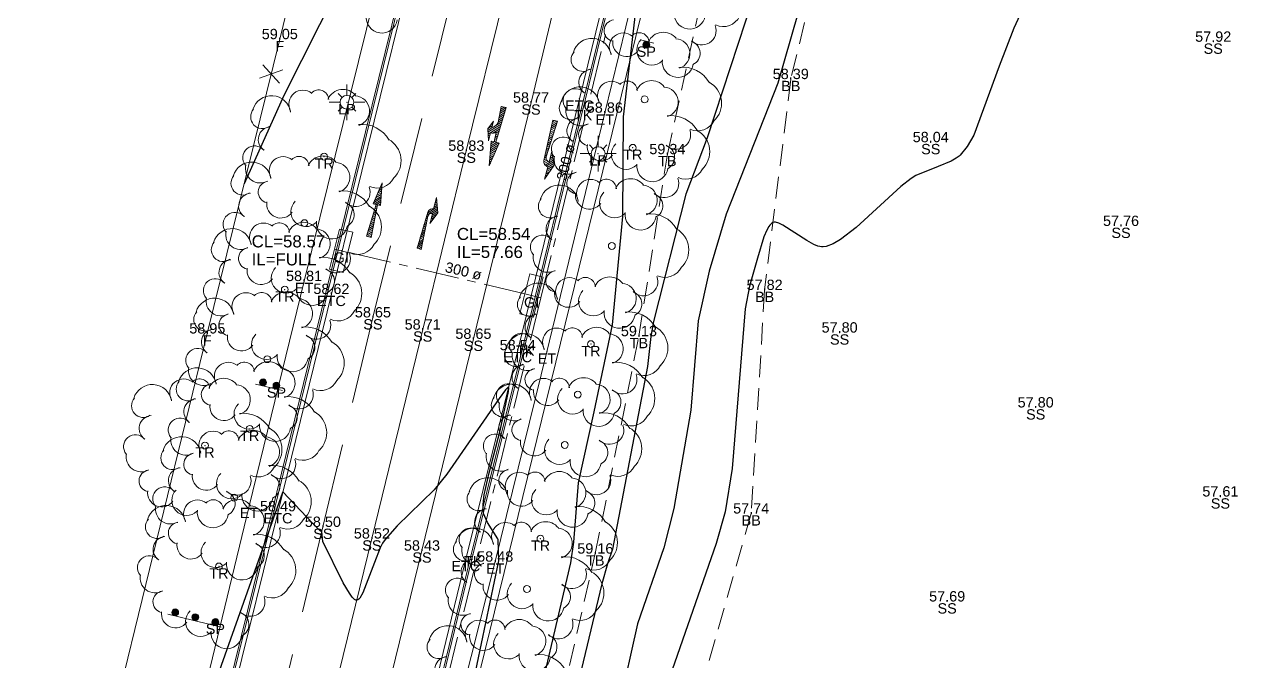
# Model space of a CAD drawing. Header units: metres. Extents: x -244 to 200, y -283 to 282.
# Drawn here: x -119 to -30.9, y 118.2 to 164.5 of the extents above; entities that cross this region are included whole.
import ezdxf
from ezdxf.enums import TextEntityAlignment as Align

# ---------------------------------------------------------------- set-up
doc = ezdxf.new("R2010")
doc.units = ezdxf.units.M
for name, pattern in [('CENTER', [50.8, 31.75, -6.35, 6.35, -6.35]), ('DASHED2', [9.525, 6.35, -3.175]), ('HIDDEN2', [4.7625, 3.175, -1.5875])]:
    doc.linetypes.add(name, pattern=pattern)
for name, color, linetype, lineweight in [('BANKS', 12, 'Continuous', 0), ('CONTOURS', 1, 'Continuous', 0), ('DESCRIPTIONS', 1, 'Continuous', 0), ('ELECTRICAL', 3, 'Continuous', 0), ('FENCES', 6, 'Continuous', 0), ('LEVELS', 1, 'Continuous', 0), ('POINTS', 1, 'Continuous', 0), ('ROAD_PAINT', 12, 'Continuous', 0), ('ROAD_SIGNAGE', 6, 'Continuous', 0), ('ROADS', 5, 'Continuous', 0), ('STORM_WATER', 1, 'Continuous', 0), ('SW_TEXT', 10, 'Continuous', 0), ('TREES', 14, 'Continuous', 0)]:
    doc.layers.add(name, color=color, linetype=linetype, lineweight=lineweight)
doc.layers.add('CADASTRAL', color=7, linetype='Continuous')
doc.styles.add('Arial', font='arial.ttf', dxfattribs={"height": 1.68})

msp = doc.modelspace()

# ---------------------------------------------------------------- hatches: boundary and pattern name
at = {"layer": 'ROAD_SIGNAGE', "linetype": 'Continuous', "lineweight": 0}
h = msp.add_hatch(color=1, dxfattribs=at)
edge = h.paths.add_edge_path(flags=0)
edge.add_arc((-73.841, 162.979), 0.25, 0, 360)
h = msp.add_hatch(color=1, dxfattribs=at)
edge = h.paths.add_edge_path(flags=0)
edge.add_arc((-101.677, 138.451), 0.25, 0, 360)
h = msp.add_hatch(color=1, dxfattribs=at)
edge = h.paths.add_edge_path(flags=0)
edge.add_arc((-100.706, 138.214), 0.25, 0, 360)
h = msp.add_hatch(color=1, dxfattribs=at)
edge = h.paths.add_edge_path(flags=0)
edge.add_arc((-108.061, 121.739), 0.25, 0, 360)
h = msp.add_hatch(color=1, dxfattribs=at)
edge = h.paths.add_edge_path(flags=0)
edge.add_arc((-106.603, 121.388), 0.25, 0, 360)
h = msp.add_hatch(color=1, dxfattribs=at)
edge = h.paths.add_edge_path(flags=0)
edge.add_arc((-105.144, 121.038), 0.25, 0, 360)

# ---------------------------------------------------------------- linework, layer by layer
at = {"layer": 'BANKS', "color": 9, "linetype": 'HIDDEN2', "lineweight": 0, "ltscale": 0.5}
for p, q in [((-60.08, 173.845), (-63.346, 160.483)), ((-63.346, 160.483), (-65.247, 145.164)), ((-65.247, 145.164), (-66.221, 128.924)), ((-66.221, 128.924), (-70.441, 114.143))]:
    msp.add_line(p, q, dxfattribs=at)
at = {"layer": 'BANKS', "color": 1, "linetype": 'HIDDEN2', "lineweight": 0, "ltscale": 0.5}
for p, q in [((-72.311, 155.027), (-69.146, 169.443)), ((-74.378, 141.805), (-72.311, 155.027)), ((-77.544, 126.011), (-74.378, 141.805)), ((-79.946, 115.573), (-77.544, 126.011))]:
    msp.add_line(p, q, dxfattribs=at)
at = {"layer": 'CADASTRAL', "color": 1, "linetype": 'Continuous', "lineweight": 0}
msp.add_line((-119.026, -17.442), (-64.104, 206.418), dxfattribs=at)
at = {"layer": 'CONTOURS', "color": 6, "linetype": 'Continuous', "lineweight": -3, "flags": 128}
for points in [[(-60.423, 173.678), (-64.285, 160.181), (-68.042, 150.677), (-69.286, 146.525), (-70.064, 142.92), (-70.601, 136.44), (-71.835, 129.289), (-72.561, 126.428), (-74.484, 120.899), (-75.822, 114.953), (-78.39, 105.999), (-81.143, 94.456), (-82.756, 88.716), (-88.975, 65.997), (-93.424, 48.645), (-94.712, 43.436), (-99.577, 27.142)], [(-93.718, 172.115), (-100.175, 159.285), (-103.051, 152.88)], [(-81.692, 115.19), (-79.311, 125.336), (-79.104, 126.842), (-78.775, 131.143), (-77.63, 136.299), (-76.289, 142.632), (-75.555, 150.495), (-75.501, 157.753), (-74.546, 165.858)], [(-66.077, 166.412), (-69.417, 156.204), (-70.964, 152.127), (-73.329, 142.871), (-73.506, 141.79), (-73.744, 139.616), (-76.291, 126.334), (-76.654, 125.28), (-77.07, 123.824), (-80.444, 109.756)], [(-87.393, 111.963), (-84.557, 125.496), (-84.596, 127.016), (-84.632, 127.08), (-85.367, 128.268), (-85.582, 128.7), (-85.657, 128.926), (-85.689, 129.174), (-85.69, 129.58), (-85.613, 130.28), (-85.265, 131.874), (-84.438, 135.046), (-83.84, 137.777), (-83.826, 138.024), (-83.835, 138.068), (-83.852, 138.089), (-83.876, 138.087), (-83.909, 138.068), (-83.952, 138.031), (-84.061, 137.912), (-84.527, 137.29), (-88.334, 131.79), (-89.244, 130.648), (-91.929, 128.035), (-92.811, 127.045), (-92.999, 126.768), (-93.166, 126.442), (-93.594, 125.371), (-94.431, 123.167), (-94.66, 122.774), (-94.732, 122.693), (-94.803, 122.642), (-94.871, 122.622), (-94.946, 122.635), (-95.027, 122.68), (-95.115, 122.754), (-95.208, 122.854), (-95.41, 123.127), (-95.854, 123.891), (-97.345, 126.889), (-97.417, 127.606), (-97.496, 127.631), (-98.061, 128.202), (-100.243, 130.503), (-100.26, 130.458), (-105.67, 115.215)]]:
    msp.add_lwpolyline(points, dxfattribs=at)
at = {"layer": 'CONTOURS', "color": 1, "linetype": 'Continuous', "lineweight": -3, "flags": 128}
msp.add_lwpolyline([(-46.698, 165.121), (-47.154, 164.194), (-48.197, 161.416), (-50.06, 156.412), (-50.529, 155.589), (-51.035, 154.956), (-51.118, 154.88), (-51.321, 154.735), (-51.703, 154.526), (-52.637, 154.138), (-54.262, 153.481), (-54.594, 153.273), (-55.351, 152.68), (-58.589, 149.709), (-59.742, 148.825), (-60.276, 148.518), (-60.768, 148.331), (-60.996, 148.289), (-61.11, 148.289), (-61.236, 148.31), (-61.372, 148.35), (-61.674, 148.479), (-62.179, 148.765), (-63.92, 149.878), (-64.206, 150.011), (-64.449, 150.078), (-64.551, 150.081), (-64.639, 150.062), (-64.717, 150.019), (-64.794, 149.955), (-64.87, 149.87), (-64.944, 149.767), (-65.089, 149.511), (-65.296, 149.028), (-65.775, 147.483), (-66.346, 145.45), (-66.648, 143.803), (-67.611, 132.193), (-68.117, 129.047), (-68.764, 126.746), (-72.153, 117.004)], dxfattribs=at)
at = {"layer": 'ELECTRICAL', "color": 2, "linetype": 'Continuous', "lineweight": 0}
for p, q in [((-95.584, 160.098), (-95.584, 159.298)), ((-96.084, 158.798), (-96.884, 158.798)), ((-96.221, 159.434), (-95.938, 159.152)), ((-95.231, 159.152), (-94.948, 159.434)), ((-95.084, 158.798), (-94.284, 158.798)), ((-95.938, 158.445), (-96.221, 158.162)), ((-95.584, 157.498), (-95.584, 158.298)), ((-94.948, 158.162), (-95.231, 158.445)), ((-77.34, 156.373), (-77.34, 155.573)), ((-77.976, 155.71), (-77.693, 155.427)), ((-76.986, 155.427), (-76.703, 155.71)), ((-77.84, 155.073), (-78.64, 155.073)), ((-77.693, 154.72), (-77.976, 154.437)), ((-77.34, 153.773), (-77.34, 154.573)), ((-76.703, 154.437), (-76.986, 154.72)), ((-76.84, 155.073), (-76.04, 155.073))]:
    msp.add_line(p, q, dxfattribs=at)
for centre in [(-95.584, 158.798), (-77.34, 155.073)]:
    msp.add_circle(centre, 0.5, dxfattribs=at)
at = {"layer": 'FENCES', "color": 4, "linetype": 'Continuous', "lineweight": 0}
for p, q in [((-95.007, 185.667), (-100.464, 163.384)), ((-100.464, 163.384), (-105.731, 142)), ((-101.698, 161.513), (-100.48, 160.183)), ((-100.241, 161.154), (-101.937, 160.542)), ((-105.731, 142), (-113.159, 111.654))]:
    msp.add_line(p, q, dxfattribs=at)
at = {"layer": 'POINTS', "color": 1, "linetype": 'Continuous', "lineweight": 0}
for p in [(-100.464, 163.384), (-32.66, 163.194), (-73.841, 162.979), (-63.346, 160.483), (-95.584, 158.798), (-82.216, 158.773), (-78.694, 159.056), (-78.429, 158.352), (-76.853, 158.04), (-86.915, 155.273), (-74.824, 155.493), (-53.179, 155.9), (-97.243, 154.848), (-77.34, 155.073), (-72.311, 155.027), (-39.356, 149.813), (-95.999, 148.016), (-98.701, 145.81), (-100.101, 145.195), (-96.716, 144.869), (-82.172, 144.761), (-65.247, 145.164), (-93.7, 143.169), (-105.731, 142), (-90.084, 142.286), (-59.798, 142.068), (-86.4, 141.611), (-82.629, 141.258), (-77.867, 141.228), (-74.378, 141.805), (-83.182, 140.79), (-81.061, 140.678), (-100.706, 138.214), (-45.557, 136.626), (-102.651, 135.075), (-105.898, 133.863), (-32.138, 130.157), (-102.697, 129.468), (-100.592, 129.081), (-66.221, 128.924), (-97.335, 127.95), (-93.775, 127.105), (-81.529, 127.091), (-90.136, 126.229), (-86.949, 125.601), (-86.422, 125.96), (-84.816, 125.426), (-77.544, 126.011), (-104.89, 125.077), (-51.986, 122.532), (-105.144, 121.038)]:
    msp.add_point(p, dxfattribs=at)
at = {"layer": 'ROAD_PAINT', "color": 7, "linetype": 'Continuous', "lineweight": 0}
for p, q in [((-82.944, 171.422), (-86.915, 155.273)), ((-82.216, 158.773), (-79.473, 170.159)), ((-86.4, 141.611), (-82.216, 158.773)), ((-84.032, 158.411), (-84.769, 155.893)), ((-84.38, 158.495), (-84.609, 157.325)), ((-84.187, 157.882), (-84.542, 157.666)), ((-84.137, 158.052), (-84.511, 157.825)), ((-84.088, 158.222), (-84.48, 157.983)), ((-84.038, 158.391), (-84.449, 158.141)), ((-84.177, 158.446), (-84.418, 158.3)), ((-84.341, 158.486), (-84.387, 158.458)), ((-84.032, 158.411), (-84.38, 158.495)), ((-85.364, 156.872), (-84.948, 157.42)), ((-84.978, 156.983), (-85.355, 156.754)), ((-84.385, 157.204), (-85.344, 156.621)), ((-85.028, 157.092), (-85.341, 156.902)), ((-84.435, 157.035), (-85.334, 156.488)), ((-84.988, 157.256), (-85.145, 157.161)), ((-84.948, 157.42), (-85.061, 156.957)), ((-85.061, 156.957), (-84.947, 156.995)), ((-84.948, 157.42), (-84.949, 157.419)), ((-84.947, 156.995), (-84.841, 157.053)), ((-84.841, 157.053), (-84.747, 157.129)), ((-84.336, 157.374), (-84.769, 157.11)), ((-84.747, 157.129), (-84.669, 157.221)), ((-84.669, 157.221), (-84.609, 157.325)), ((-84.286, 157.543), (-84.604, 157.35)), ((-84.237, 157.713), (-84.573, 157.508)), ((-80.635, 157.506), (-81.274, 154.563)), ((-80.297, 157.417), (-81.106, 154.843)), ((-80.437, 156.973), (-80.796, 156.764)), ((-80.385, 157.138), (-80.763, 156.918)), ((-80.333, 157.303), (-80.729, 157.072)), ((-80.346, 157.43), (-80.696, 157.227)), ((-80.505, 157.472), (-80.662, 157.381)), ((-80.297, 157.417), (-80.635, 157.506)), ((-85.295, 155.997), (-85.364, 156.872)), ((-85.188, 156.438), (-85.323, 156.355)), ((-85.228, 156.274), (-85.313, 156.222)), ((-85.267, 156.11), (-85.302, 156.089)), ((-85.154, 156.575), (-85.295, 155.997)), ((-85.154, 156.575), (-85.051, 156.562)), ((-85.051, 156.562), (-84.946, 156.565)), ((-84.484, 156.865), (-84.983, 156.562)), ((-84.946, 156.565), (-84.844, 156.586)), ((-84.747, 156.623), (-84.885, 155.921)), ((-84.683, 156.187), (-84.853, 156.084)), ((-84.844, 156.586), (-84.747, 156.623)), ((-84.633, 156.357), (-84.822, 156.242)), ((-84.584, 156.526), (-84.791, 156.4)), ((-84.534, 156.696), (-84.759, 156.559)), ((-80.696, 156.149), (-80.963, 155.993)), ((-80.644, 156.314), (-80.93, 156.148)), ((-80.592, 156.478), (-80.897, 156.302)), ((-80.541, 156.643), (-80.863, 156.456)), ((-80.489, 156.808), (-80.83, 156.61)), ((-86.915, 155.273), (-90.084, 142.286)), ((-85.25, 154.171), (-85.116, 155.978)), ((-85.25, 154.171), (-84.537, 155.837)), ((-84.767, 155.299), (-85.185, 155.045)), ((-84.687, 155.488), (-85.174, 155.191)), ((-84.606, 155.676), (-85.163, 155.337)), ((-84.562, 155.843), (-85.153, 155.483)), ((-84.725, 155.882), (-85.142, 155.629)), ((-84.889, 155.922), (-85.131, 155.775)), ((-85.053, 155.962), (-85.12, 155.921)), ((-84.885, 155.921), (-85.116, 155.978)), ((-84.732, 156.018), (-84.884, 155.926)), ((-84.537, 155.837), (-84.769, 155.893)), ((-81.007, 155.16), (-81.164, 155.068)), ((-80.955, 155.324), (-81.131, 155.223)), ((-80.903, 155.489), (-81.097, 155.377)), ((-80.852, 155.654), (-81.064, 155.531)), ((-80.8, 155.819), (-81.03, 155.685)), ((-80.748, 155.984), (-80.997, 155.839)), ((-80.696, 155.232), (-80.896, 154.478)), ((-80.692, 155.208), (-80.704, 155.201)), ((-80.54, 154.227), (-80.696, 155.232)), ((-85.17, 154.357), (-85.239, 154.315)), ((-85.09, 154.546), (-85.228, 154.461)), ((-85.009, 154.734), (-85.217, 154.607)), ((-84.928, 154.923), (-85.207, 154.753)), ((-84.848, 155.111), (-85.196, 154.899)), ((-81.059, 154.59), (-81.282, 154.461)), ((-81.274, 154.563), (-81.282, 154.49)), ((-81.282, 154.49), (-81.277, 154.416)), ((-81.277, 154.416), (-81.258, 154.345)), ((-81.109, 154.696), (-81.264, 154.606)), ((-81.258, 154.345), (-81.225, 154.279)), ((-80.968, 154.508), (-81.256, 154.341)), ((-81.11, 154.831), (-81.231, 154.76)), ((-81.225, 154.279), (-81.181, 154.22)), ((-80.596, 154.59), (-81.198, 154.24)), ((-81.059, 154.995), (-81.197, 154.914)), ((-81.114, 154.802), (-81.116, 154.749)), ((-81.116, 154.749), (-81.109, 154.696)), ((-81.103, 154.854), (-81.114, 154.802)), ((-81.109, 154.696), (-81.092, 154.646)), ((-80.577, 154.466), (-81.108, 154.158)), ((-81.092, 154.646), (-81.066, 154.599)), ((-81.066, 154.599), (-81.032, 154.558)), ((-81.032, 154.558), (-80.992, 154.523)), ((-80.558, 154.343), (-80.999, 154.086)), ((-80.992, 154.523), (-80.946, 154.496)), ((-80.946, 154.496), (-80.896, 154.478)), ((-80.615, 154.714), (-80.873, 154.564)), ((-80.634, 154.837), (-80.831, 154.723)), ((-80.654, 154.961), (-80.788, 154.883)), ((-80.673, 155.084), (-80.746, 155.042)), ((-80.54, 154.227), (-81.233, 153.206)), ((-80.994, 154.106), (-81.233, 153.206)), ((-81.181, 154.22), (-81.126, 154.17)), ((-81.002, 153.546), (-81.168, 153.449)), ((-81.126, 154.17), (-81.063, 154.132)), ((-80.852, 153.768), (-81.126, 153.608)), ((-80.701, 153.99), (-81.084, 153.768)), ((-81.063, 154.132), (-80.994, 154.106)), ((-80.55, 154.212), (-81.042, 153.927)), ((-93.03, 152.958), (-93.687, 151.429)), ((-93.284, 152.367), (-93.064, 152.5)), ((-93.209, 152.54), (-93.054, 152.634)), ((-93.03, 152.958), (-93.156, 151.298)), ((-93.135, 152.713), (-93.044, 152.768)), ((-93.061, 152.886), (-93.034, 152.902)), ((-81.153, 153.323), (-81.21, 153.29)), ((-93.656, 151.502), (-93.115, 151.829)), ((-93.6, 151.408), (-93.126, 151.695)), ((-93.581, 151.675), (-93.105, 151.963)), ((-93.507, 151.848), (-93.095, 152.097)), ((-93.433, 152.021), (-93.085, 152.232)), ((-93.358, 152.194), (-93.075, 152.366)), ((-89.288, 151.051), (-89.084, 151.872)), ((-89.148, 151.613), (-89.064, 151.663)), ((-89.112, 151.758), (-89.075, 151.78)), ((-88.98, 150.757), (-89.084, 151.872)), ((-94.156, 149.065), (-93.475, 151.377)), ((-93.837, 148.986), (-93.368, 151.351)), ((-93.687, 151.429), (-93.475, 151.377)), ((-93.666, 150.728), (-93.468, 150.848)), ((-93.62, 150.884), (-93.439, 150.994)), ((-93.574, 151.04), (-93.41, 151.139)), ((-93.528, 151.196), (-93.381, 151.284)), ((-93.482, 151.351), (-93.136, 151.561)), ((-93.368, 151.351), (-93.156, 151.298)), ((-93.3, 151.334), (-93.146, 151.427)), ((-90.492, 148.19), (-89.711, 150.81)), ((-89.766, 150.625), (-89.01, 151.079)), ((-89.721, 150.775), (-89.021, 151.196)), ((-89.686, 150.872), (-89.711, 150.81)), ((-89.649, 150.929), (-89.686, 150.872)), ((-89.603, 150.977), (-89.649, 150.929)), ((-89.622, 150.958), (-89.475, 151.046)), ((-89.548, 151.016), (-89.603, 150.977)), ((-89.487, 151.043), (-89.548, 151.016)), ((-88.98, 150.757), (-89.544, 150.025)), ((-89.422, 151.059), (-89.487, 151.043)), ((-89.355, 151.061), (-89.422, 151.059)), ((-89.405, 150.719), (-88.999, 150.962)), ((-89.402, 150.597), (-88.989, 150.845)), ((-89.288, 151.051), (-89.355, 151.061)), ((-89.257, 151.178), (-89.032, 151.313)), ((-89.221, 151.323), (-89.043, 151.43)), ((-89.185, 151.468), (-89.054, 151.547)), ((-93.941, 149.794), (-93.641, 149.976)), ((-93.895, 149.95), (-93.612, 150.121)), ((-93.849, 150.106), (-93.583, 150.267)), ((-93.803, 150.261), (-93.554, 150.412)), ((-93.757, 150.417), (-93.525, 150.557)), ((-93.711, 150.573), (-93.497, 150.703)), ((-90.184, 148.113), (-89.7, 150.514)), ((-89.99, 149.873), (-89.807, 149.983)), ((-89.945, 150.023), (-89.779, 150.123)), ((-89.901, 150.174), (-89.751, 150.264)), ((-89.856, 150.324), (-89.723, 150.404)), ((-89.811, 150.474), (-89.69, 150.547)), ((-89.689, 150.551), (-89.703, 150.504)), ((-89.667, 150.594), (-89.689, 150.551)), ((-89.638, 150.632), (-89.667, 150.594)), ((-89.602, 150.665), (-89.638, 150.632)), ((-89.561, 150.691), (-89.602, 150.665)), ((-89.516, 150.709), (-89.561, 150.691)), ((-89.544, 150.025), (-89.373, 150.713)), ((-89.469, 150.719), (-89.516, 150.709)), ((-89.51, 150.162), (-89.377, 150.241)), ((-89.474, 150.307), (-89.2, 150.471)), ((-89.421, 150.72), (-89.469, 150.719)), ((-89.438, 150.452), (-89.023, 150.701)), ((-89.373, 150.713), (-89.421, 150.72)), ((-94.156, 149.065), (-93.837, 148.986)), ((-94.124, 149.171), (-93.756, 149.394)), ((-94.108, 149.053), (-93.785, 149.249)), ((-94.078, 149.327), (-93.727, 149.54)), ((-94.032, 149.483), (-93.698, 149.685)), ((-93.987, 149.639), (-93.67, 149.83)), ((-93.958, 149.016), (-93.814, 149.104)), ((-90.304, 148.821), (-90.005, 149)), ((-90.259, 148.971), (-89.977, 149.14)), ((-90.214, 149.121), (-89.949, 149.281)), ((-90.169, 149.272), (-89.921, 149.421)), ((-90.125, 149.422), (-89.892, 149.562)), ((-90.08, 149.572), (-89.864, 149.702)), ((-90.035, 149.723), (-89.836, 149.842)), ((-90.492, 148.19), (-90.184, 148.113)), ((-90.483, 148.219), (-90.118, 148.438)), ((-90.438, 148.37), (-90.09, 148.579)), ((-90.393, 148.52), (-90.062, 148.719)), ((-90.375, 148.161), (-90.147, 148.298)), ((-90.349, 148.67), (-90.034, 148.86)), ((-90.229, 148.125), (-90.175, 148.158)), ((-90.084, 142.286), (-93.775, 127.105)), ((-90.136, 126.229), (-86.4, 141.611)), ((-93.775, 127.105), (-97.484, 111.944)), ((-94.183, 109.791), (-90.136, 126.229))]:
    msp.add_line(p, q, dxfattribs=at)
at = {"layer": 'ROAD_PAINT', "color": 7, "linetype": 'DASHED2', "lineweight": 0}
for p, q in [((-87.874, 166.869), (-93.7, 143.169)), ((-93.7, 143.169), (-97.335, 127.95)), ((-97.335, 127.95), (-101.016, 112.532))]:
    msp.add_line(p, q, dxfattribs=at)
at = {"layer": 'ROAD_PAINT', "color": 7, "linetype": 'Continuous', "lineweight": 0}
for p in [(-80.696, 155.232), (-89.544, 150.025)]:
    msp.add_point(p, dxfattribs=at)
at = {"layer": 'ROAD_SIGNAGE', "color": 1, "linetype": 'Continuous', "lineweight": 0}
for p, q in [((-74.267, 163.341), (-73.296, 163.103)), ((-102.222, 138.327), (-100.279, 137.852)), ((-108.606, 121.613), (-104.717, 120.678))]:
    msp.add_line(p, q, dxfattribs=at)
for centre in [(-73.841, 162.979), (-101.677, 138.451), (-100.706, 138.214), (-108.061, 121.739), (-106.603, 121.388), (-105.144, 121.038)]:
    msp.add_circle(centre, 0.25, dxfattribs=at)
at = {"layer": 'ROADS', "color": 9, "linetype": 'Continuous', "lineweight": 0}
for p, q in [((-76.167, 169.378), (-78.694, 159.056)), ((-98.701, 145.81), (-93.163, 168.174)), ((-91.024, 167.896), (-96.716, 144.869)), ((-74.36, 168.276), (-76.853, 158.04)), ((-78.694, 159.056), (-83.182, 140.79)), ((-76.853, 158.04), (-81.061, 140.678)), ((-102.697, 129.468), (-98.701, 145.81)), ((-96.716, 144.869), (-100.592, 129.081)), ((-83.182, 140.79), (-86.949, 125.601)), ((-81.061, 140.678), (-84.816, 125.426)), ((-106.229, 114.781), (-102.697, 129.468)), ((-100.592, 129.081), (-104.215, 114.371)), ((-86.949, 125.601), (-90.171, 112.382)), ((-84.816, 125.426), (-88.475, 110.982))]:
    msp.add_line(p, q, dxfattribs=at)
at = {"layer": 'ROADS', "color": 1, "linetype": 'Continuous', "lineweight": 0}
for p, q in [((-75.875, 169.307), (-78.402, 158.985)), ((-75.754, 169.278), (-78.281, 158.955)), ((-91.437, 167.997), (-97.129, 144.97)), ((-91.316, 167.967), (-97.007, 144.94)), ((-78.402, 158.985), (-82.891, 140.718)), ((-78.281, 158.955), (-82.769, 140.688)), ((-97.129, 144.97), (-101.004, 129.183)), ((-97.007, 144.94), (-100.883, 129.153)), ((-82.891, 140.718), (-86.657, 125.53)), ((-82.769, 140.688), (-86.536, 125.5)), ((-101.004, 129.183), (-104.627, 114.473)), ((-100.883, 129.153), (-104.506, 114.443)), ((-86.657, 125.53), (-89.88, 112.31)), ((-86.536, 125.5), (-89.758, 112.28))]:
    msp.add_line(p, q, dxfattribs=at)
at = {"layer": 'STORM_WATER', "color": 2, "linetype": 'CENTER', "lineweight": 0, "ltscale": 0.1}
for p, q in [((-81.5, 144.596), (-76.731, 164.019)), ((-95.512, 147.901), (-82.659, 144.876)), ((-81.5, 144.596), (-97.854, 77.989))]:
    msp.add_line(p, q, dxfattribs=at)
at = {"layer": 'STORM_WATER', "color": 2, "linetype": 'Continuous', "lineweight": 0}
for p, q in [((-96.124, 149.592), (-96.484, 148.136)), ((-95.153, 149.352), (-96.124, 149.592)), ((-95.513, 147.896), (-95.153, 149.352)), ((-96.484, 148.136), (-96.844, 146.679)), ((-95.513, 147.896), (-96.484, 148.136)), ((-95.873, 146.44), (-95.513, 147.896)), ((-96.844, 146.679), (-95.873, 146.44)), ((-82.3, 146.337), (-82.658, 144.881)), ((-81.329, 146.099), (-82.3, 146.337)), ((-81.687, 144.642), (-81.329, 146.099)), ((-82.658, 144.881), (-83.016, 143.424)), ((-81.687, 144.642), (-82.658, 144.881)), ((-82.045, 143.185), (-81.687, 144.642)), ((-83.016, 143.424), (-82.045, 143.185))]:
    msp.add_line(p, q, dxfattribs=at)
at = {"layer": 'STORM_WATER', "color": 2, "linetype": 'Continuous', "lineweight": 0, "ltscale": 0.1}
msp.add_line((-81.687, 144.642), (-81.5, 144.596), dxfattribs=at)
at = {"layer": 'TREES', "color": 3, "linetype": 'Continuous', "lineweight": 0}
for centre in [(-73.965, 159.006), (-74.824, 155.493), (-97.243, 154.848), (-98.672, 150.021), (-76.345, 148.361), (-100.101, 145.195), (-77.867, 141.228), (-101.376, 140.135), (-78.815, 137.567), (-102.651, 135.075), (-105.898, 133.863), (-79.763, 133.906), (-103.77, 130.076), (-81.529, 127.091), (-104.89, 125.077), (-82.514, 123.44)]:
    msp.add_circle(centre, 0.25, dxfattribs=at)
for centre, radius, start, end in [((-93.051, 164.958), 1.133, 172.39825, 351.71481), ((-70.689, 165.251), 1.133, 172.39825, 351.71481), ((-68.255, 165.63), 1.331, 245.47848, 333.93748), ((-76.123, 164.007), 0.783, 97.06975, 257.10857), ((-69.815, 164.008), 1.045, 224.85314, 20.08924), ((-77.79, 162.03), 1.407, 8.80975, 163.5621), ((-75.513, 162.822), 1.017, 50.09878, 209.32106), ((-75.266, 163.14), 1.017, 171.11128, 323.88166), ((-74.36, 163.127), 0.727, 2.51437, 136.37354), ((-73.45, 162.582), 1.08, 134.73205, 314.28856), ((-72.602, 162.704), 1.186, 38.70338, 156.09581), ((-71.767, 162.326), 1.096, 287.29982, 86.6061), ((-70.827, 162.363), 0.897, 294.70105, 72.45162), ((-78.456, 161.891), 0.846, 138.25628, 305.4538), ((-71.547, 161.738), 1.133, 172.39825, 351.71481), ((-71.192, 159.124), 2.225, 29.20025, 97.13167), ((-77.823, 160.252), 0.925, 93.95545, 236.73105), ((-98.79, 158.663), 1.017, 50.09878, 209.32106), ((-97.637, 158.968), 0.727, 2.51437, 136.37354), ((-95.879, 158.546), 1.186, 38.70338, 156.09581), ((-78.649, 158.516), 1.407, 8.80975, 163.5621), ((-79.02, 158.928), 0.862, 39.7102, 219.23472), ((-76.371, 159.308), 1.017, 50.09878, 209.32106), ((-75.218, 159.613), 0.727, 2.51437, 136.37354), ((-73.46, 159.191), 1.186, 38.70338, 156.09581), ((-72.626, 158.812), 1.096, 287.29982, 86.6061), ((-70.135, 158.721), 1.762, 313.36969, 60.91119), ((-101.068, 157.871), 1.407, 8.80975, 163.5621), ((-95.045, 158.167), 1.096, 287.29982, 86.6061), ((-79.315, 158.377), 0.846, 138.25628, 305.4538), ((-101.734, 157.732), 0.846, 138.25628, 305.4538), ((-78.606, 158.174), 1.081, 167.43917, 299.72808), ((-72.05, 155.611), 2.225, 29.20025, 97.13167), ((-101.101, 156.094), 0.925, 93.95545, 236.73105), ((-94.469, 154.966), 2.225, 29.20025, 97.13167), ((-78.682, 156.739), 0.925, 93.95545, 236.73105), ((-77.974, 156.432), 0.783, 97.06975, 257.10857), ((-70.106, 158.055), 1.331, 245.47848, 333.93748), ((-93.412, 154.562), 1.762, 313.36969, 60.91119), ((-79.879, 155.415), 0.862, 39.7102, 219.23472), ((-71.666, 156.432), 1.045, 224.85314, 20.08924), ((-70.994, 155.207), 1.762, 313.36969, 60.91119), ((-102.297, 154.77), 0.862, 39.7102, 219.23472), ((-77.117, 155.564), 1.017, 171.11128, 323.88166), ((-75.301, 155.007), 1.08, 134.73205, 314.28856), ((-72.678, 154.788), 0.897, 294.70105, 72.45162), ((-102.497, 153.045), 1.407, 8.80975, 163.5621), ((-100.219, 153.837), 1.017, 50.09878, 209.32106), ((-99.066, 154.142), 0.727, 2.51437, 136.37354), ((-97.308, 153.719), 1.186, 38.70338, 156.09581), ((-96.474, 153.341), 1.096, 287.29982, 86.6061), ((-79.465, 154.66), 1.081, 167.43917, 299.72808), ((-73.398, 154.162), 1.133, 172.39825, 351.71481), ((-103.163, 152.906), 0.846, 138.25628, 305.4538), ((-101.883, 154.015), 1.081, 167.43917, 299.72808), ((-78.832, 152.918), 0.783, 97.06975, 257.10857), ((-70.965, 154.541), 1.331, 245.47848, 333.93748), ((-101.251, 152.274), 0.783, 97.06975, 257.10857), ((-94.944, 152.274), 1.045, 224.85314, 20.08924), ((-93.384, 153.896), 1.331, 245.47848, 333.93748), ((-80.17, 151.384), 1.407, 8.80975, 163.5621), ((-77.893, 152.176), 1.017, 50.09878, 209.32106), ((-76.74, 152.481), 0.727, 2.51437, 136.37354), ((-74.982, 152.058), 1.186, 38.70338, 156.09581), ((-74.148, 151.68), 1.096, 287.29982, 86.6061), ((-72.525, 152.919), 1.045, 224.85314, 20.08924), ((-102.53, 151.267), 0.925, 93.95545, 236.73105), ((-98.578, 150.848), 1.08, 134.73205, 314.28856), ((-95.898, 150.139), 2.225, 29.20025, 97.13167), ((-80.836, 151.245), 0.846, 138.25628, 305.4538), ((-77.976, 152.05), 1.017, 171.11128, 323.88166), ((-76.159, 151.493), 1.08, 134.73205, 314.28856), ((-73.536, 151.274), 0.897, 294.70105, 72.45162), ((-103.727, 149.943), 0.862, 39.7102, 219.23472), ((-100.394, 151.406), 1.017, 171.11128, 323.88166), ((-95.955, 150.629), 0.897, 294.70105, 72.45162), ((-94.842, 149.736), 1.762, 313.36969, 60.91119), ((-74.256, 150.649), 1.133, 172.39825, 351.71481), ((-101.649, 149.01), 1.017, 50.09878, 209.32106), ((-100.496, 149.315), 0.727, 2.51437, 136.37354), ((-98.738, 148.893), 1.186, 38.70338, 156.09581), ((-96.675, 150.004), 1.133, 172.39825, 351.71481), ((-80.203, 149.607), 0.925, 93.95545, 236.73105), ((-73.572, 148.479), 2.225, 29.20025, 97.13167), ((-103.926, 148.218), 1.407, 8.80975, 163.5621), ((-103.313, 149.189), 1.081, 167.43917, 299.72808), ((-97.903, 148.514), 1.096, 287.29982, 86.6061), ((-81.4, 148.282), 0.862, 39.7102, 219.23472), ((-72.515, 148.075), 1.762, 313.36969, 60.91119), ((-104.592, 148.079), 0.846, 138.25628, 305.4538), ((-102.68, 147.447), 0.783, 97.06975, 257.10857), ((-94.813, 149.07), 1.331, 245.47848, 333.93748), ((-103.959, 146.441), 0.925, 93.95545, 236.73105), ((-97.327, 145.313), 2.225, 29.20025, 97.13167), ((-96.373, 147.447), 1.045, 224.85314, 20.08924), ((-80.986, 147.528), 1.081, 167.43917, 299.72808), ((-101.824, 146.579), 1.017, 171.11128, 323.88166), ((-100.007, 146.022), 1.08, 134.73205, 314.28856), ((-97.384, 145.803), 0.897, 294.70105, 72.45162), ((-96.271, 144.909), 1.762, 313.36969, 60.91119), ((-80.354, 145.786), 0.783, 97.06975, 257.10857), ((-72.486, 147.409), 1.331, 245.47848, 333.93748), ((-105.156, 145.117), 0.862, 39.7102, 219.23472), ((-81.692, 144.252), 1.407, 8.80975, 163.5621), ((-79.414, 145.044), 1.017, 50.09878, 209.32106), ((-78.262, 145.349), 0.727, 2.51437, 136.37354), ((-76.503, 144.926), 1.186, 38.70338, 156.09581), ((-75.669, 144.548), 1.096, 287.29982, 86.6061), ((-74.046, 145.786), 1.045, 224.85314, 20.08924), ((-105.201, 143.158), 1.407, 8.80975, 163.5621), ((-104.742, 144.362), 1.081, 167.43917, 299.72808), ((-102.923, 143.95), 1.017, 50.09878, 209.32106), ((-101.771, 144.255), 0.727, 2.51437, 136.37354), ((-100.012, 143.833), 1.186, 38.70338, 156.09581), ((-98.104, 145.177), 1.133, 172.39825, 351.71481), ((-82.358, 144.112), 0.846, 138.25628, 305.4538), ((-79.497, 144.918), 1.017, 171.11128, 323.88166), ((-77.681, 144.361), 1.08, 134.73205, 314.28856), ((-75.058, 144.142), 0.897, 294.70105, 72.45162), ((-99.178, 143.454), 1.096, 287.29982, 86.6061), ((-105.867, 143.019), 0.846, 138.25628, 305.4538), ((-104.109, 142.621), 0.783, 97.06975, 257.10857), ((-97.802, 142.621), 1.045, 224.85314, 20.08924), ((-96.242, 144.243), 1.331, 245.47848, 333.93748), ((-81.725, 142.474), 0.925, 93.95545, 236.73105), ((-75.778, 143.516), 1.133, 172.39825, 351.71481), ((-75.093, 141.346), 2.225, 29.20025, 97.13167), ((-105.234, 141.381), 0.925, 93.95545, 236.73105), ((-101.437, 141.195), 1.08, 134.73205, 314.28856), ((-98.602, 140.253), 2.225, 29.20025, 97.13167), ((-82.64, 140.59), 1.407, 8.80975, 163.5621), ((-82.922, 141.15), 0.862, 39.7102, 219.23472), ((-80.363, 141.382), 1.017, 50.09878, 209.32106), ((-79.21, 141.687), 0.727, 2.51437, 136.37354), ((-77.452, 141.265), 1.186, 38.70338, 156.09581), ((-76.617, 140.886), 1.096, 287.29982, 86.6061), ((-74.037, 140.943), 1.762, 313.36969, 60.91119), ((-103.253, 141.753), 1.017, 171.11128, 323.88166), ((-98.813, 140.976), 0.897, 294.70105, 72.45162), ((-97.546, 139.849), 1.762, 313.36969, 60.91119), ((-106.431, 140.057), 0.862, 39.7102, 219.23472), ((-99.534, 140.351), 1.133, 172.39825, 351.71481), ((-83.306, 140.451), 0.846, 138.25628, 305.4538), ((-82.508, 140.396), 1.081, 167.43917, 299.72808), ((-106.476, 138.098), 1.407, 8.80975, 163.5621), ((-106.017, 139.303), 1.081, 167.43917, 299.72808), ((-104.198, 138.89), 1.017, 50.09878, 209.32106), ((-103.045, 139.195), 0.727, 2.51437, 136.37354), ((-101.287, 138.773), 1.186, 38.70338, 156.09581), ((-100.453, 138.394), 1.096, 287.29982, 86.6061), ((-82.673, 138.813), 0.925, 93.95545, 236.73105), ((-81.875, 138.654), 0.783, 97.06975, 257.10857), ((-76.041, 137.685), 2.225, 29.20025, 97.13167), ((-74.008, 140.276), 1.331, 245.47848, 333.93748), ((-107.445, 137.679), 1.017, 50.09878, 209.32106), ((-107.142, 137.959), 0.846, 138.25628, 305.4538), ((-106.292, 137.984), 0.727, 2.51437, 136.37354), ((-104.534, 137.561), 1.186, 38.70338, 156.09581), ((-97.517, 139.183), 1.331, 245.47848, 333.93748), ((-81.311, 137.721), 1.017, 50.09878, 209.32106), ((-80.158, 138.026), 0.727, 2.51437, 136.37354), ((-78.4, 137.604), 1.186, 38.70338, 156.09581), ((-75.568, 138.654), 1.045, 224.85314, 20.08924), ((-74.985, 137.281), 1.762, 313.36969, 60.91119), ((-109.723, 136.887), 1.407, 8.80975, 163.5621), ((-105.384, 137.561), 0.783, 97.06975, 257.10857), ((-103.7, 137.183), 1.096, 287.29982, 86.6061), ((-99.077, 137.561), 1.045, 224.85314, 20.08924), ((-83.588, 136.929), 1.407, 8.80975, 163.5621), ((-83.87, 137.489), 0.862, 39.7102, 219.23472), ((-81.019, 137.786), 1.017, 171.11128, 323.88166), ((-79.202, 137.228), 1.08, 134.73205, 314.28856), ((-77.566, 137.225), 1.096, 287.29982, 86.6061), ((-76.579, 137.01), 0.897, 294.70105, 72.45162), ((-110.389, 136.748), 0.846, 138.25628, 305.4538), ((-106.509, 136.321), 0.925, 93.95545, 236.73105), ((-104.528, 136.693), 1.017, 171.11128, 323.88166), ((-102.711, 136.135), 1.08, 134.73205, 314.28856), ((-99.877, 135.193), 2.225, 29.20025, 97.13167), ((-100.088, 135.916), 0.897, 294.70105, 72.45162), ((-84.254, 136.79), 0.846, 138.25628, 305.4538), ((-83.456, 136.735), 1.081, 167.43917, 299.72808), ((-109.756, 135.11), 0.925, 93.95545, 236.73105), ((-107.705, 134.997), 0.862, 39.7102, 219.23472), ((-103.124, 133.981), 2.225, 29.20025, 97.13167), ((-98.821, 134.789), 1.762, 313.36969, 60.91119), ((-83.622, 135.152), 0.925, 93.95545, 236.73105), ((-82.823, 134.993), 0.783, 97.06975, 257.10857), ((-77.3, 136.384), 1.133, 172.39825, 351.71481), ((-76.99, 134.024), 2.225, 29.20025, 97.13167), ((-74.956, 136.615), 1.331, 245.47848, 333.93748), ((-105.318, 133.891), 1.017, 50.09878, 209.32106), ((-104.165, 134.196), 0.727, 2.51437, 136.37354), ((-102.407, 133.774), 1.186, 38.70338, 156.09581), ((-100.808, 135.291), 1.133, 172.39825, 351.71481), ((-102.068, 133.578), 1.762, 313.36969, 60.91119), ((-76.516, 134.993), 1.045, 224.85314, 20.08924), ((-75.933, 133.62), 1.762, 313.36969, 60.91119), ((-110.953, 133.785), 0.862, 39.7102, 219.23472), ((-107.595, 133.099), 1.407, 8.80975, 163.5621), ((-107.292, 134.243), 1.081, 167.43917, 299.72808), ((-101.573, 133.395), 1.096, 287.29982, 86.6061), ((-84.818, 133.828), 0.862, 39.7102, 219.23472), ((-81.967, 134.125), 1.017, 171.11128, 323.88166), ((-80.151, 133.567), 1.08, 134.73205, 314.28856), ((-77.527, 133.348), 0.897, 294.70105, 72.45162), ((-110.539, 133.031), 1.081, 167.43917, 299.72808), ((-108.261, 132.96), 0.846, 138.25628, 305.4538), ((-106.659, 132.501), 0.783, 97.06975, 257.10857), ((-98.792, 134.123), 1.331, 245.47848, 333.93748), ((-84.404, 133.073), 1.081, 167.43917, 299.72808), ((-107.629, 131.322), 0.925, 93.95545, 236.73105), ((-102.039, 132.912), 1.331, 245.47848, 333.93748), ((-100.997, 130.194), 2.225, 29.20025, 97.13167), ((-100.352, 132.501), 1.045, 224.85314, 20.08924), ((-78.248, 132.723), 1.133, 172.39825, 351.71481), ((-75.904, 132.954), 1.331, 245.47848, 333.93748), ((-109.906, 131.289), 0.783, 97.06975, 257.10857), ((-105.802, 131.633), 1.017, 171.11128, 323.88166), ((-103.986, 131.075), 1.08, 134.73205, 314.28856), ((-103.599, 131.289), 1.045, 224.85314, 20.08924), ((-101.363, 130.856), 0.897, 294.70105, 72.45162), ((-85.353, 130.114), 1.407, 8.80975, 163.5621), ((-83.772, 131.331), 0.783, 97.06975, 257.10857), ((-83.076, 130.906), 1.017, 50.09878, 209.32106), ((-81.923, 131.211), 0.727, 2.51437, 136.37354), ((-80.165, 130.789), 1.186, 38.70338, 156.09581), ((-79.331, 130.41), 1.096, 287.29982, 86.6061), ((-77.464, 131.332), 1.045, 224.85314, 20.08924), ((-109.05, 130.421), 1.017, 171.11128, 323.88166), ((-108.825, 129.998), 0.862, 39.7102, 219.23472), ((-107.233, 129.864), 1.08, 134.73205, 314.28856), ((-104.61, 129.645), 0.897, 294.70105, 72.45162), ((-99.94, 129.79), 1.762, 313.36969, 60.91119), ((-86.019, 129.975), 0.846, 138.25628, 305.4538), ((-82.915, 130.464), 1.017, 171.11128, 323.88166), ((-81.099, 129.906), 1.08, 134.73205, 314.28856), ((-78.476, 129.687), 0.897, 294.70105, 72.45162), ((-106.438, 128.892), 1.017, 50.09878, 209.32106), ((-105.285, 129.197), 0.727, 2.51437, 136.37354), ((-103.527, 128.774), 1.186, 38.70338, 156.09581), ((-102.083, 130.231), 1.133, 172.39825, 351.71481), ((-108.715, 128.1), 1.407, 8.80975, 163.5621), ((-108.411, 129.243), 1.081, 167.43917, 299.72808), ((-105.33, 129.019), 1.133, 172.39825, 351.71481), ((-102.692, 128.396), 1.096, 287.29982, 86.6061), ((-85.387, 128.337), 0.925, 93.95545, 236.73105), ((-79.196, 129.062), 1.133, 172.39825, 351.71481), ((-78.755, 127.209), 2.225, 29.20025, 97.13167), ((-109.381, 127.961), 0.846, 138.25628, 305.4538), ((-107.779, 127.501), 0.783, 97.06975, 257.10857), ((-101.471, 127.502), 1.045, 224.85314, 20.08924), ((-99.911, 129.124), 1.331, 245.47848, 333.93748), ((-86.339, 126.463), 1.407, 8.80975, 163.5621), ((-86.583, 127.013), 0.862, 39.7102, 219.23472), ((-84.062, 127.255), 1.017, 50.09878, 209.32106), ((-82.909, 127.56), 0.727, 2.51437, 136.37354), ((-81.151, 127.137), 1.186, 38.70338, 156.09581), ((-80.317, 126.759), 1.096, 287.29982, 86.6061), ((-77.698, 126.805), 1.762, 313.36969, 60.91119), ((-108.748, 126.323), 0.925, 93.95545, 236.73105), ((-102.116, 125.195), 2.225, 29.20025, 97.13167), ((-106.922, 126.634), 1.017, 171.11128, 323.88166), ((-105.106, 126.076), 1.08, 134.73205, 314.28856), ((-102.483, 125.857), 0.897, 294.70105, 72.45162), ((-101.06, 124.791), 1.762, 313.36969, 60.91119), ((-87.005, 126.324), 0.846, 138.25628, 305.4538), ((-86.169, 126.258), 1.081, 167.43917, 299.72808), ((-109.945, 124.998), 0.862, 39.7102, 219.23472), ((-103.203, 125.232), 1.133, 172.39825, 351.71481), ((-86.373, 124.686), 0.925, 93.95545, 236.73105), ((-85.537, 124.516), 0.783, 97.06975, 257.10857), ((-79.741, 123.558), 2.225, 29.20025, 97.13167), ((-77.669, 126.139), 1.331, 245.47848, 333.93748), ((-109.531, 124.244), 1.081, 167.43917, 299.72808), ((-79.229, 124.517), 1.045, 224.85314, 20.08924), ((-78.684, 123.154), 1.762, 313.36969, 60.91119), ((-101.031, 124.125), 1.331, 245.47848, 333.93748), ((-87.569, 123.361), 0.862, 39.7102, 219.23472), ((-84.68, 123.648), 1.017, 171.11128, 323.88166), ((-82.864, 123.091), 1.08, 134.73205, 314.28856), ((-80.241, 122.872), 0.897, 294.70105, 72.45162), ((-108.898, 122.502), 0.783, 97.06975, 257.10857), ((-102.591, 122.502), 1.045, 224.85314, 20.08924), ((-87.155, 122.607), 1.081, 167.43917, 299.72808), ((-108.042, 121.634), 1.017, 171.11128, 323.88166), ((-106.226, 121.077), 1.08, 134.73205, 314.28856), ((-103.602, 120.858), 0.897, 294.70105, 72.45162), ((-80.961, 122.247), 1.133, 172.39825, 351.71481), ((-78.655, 122.488), 1.331, 245.47848, 333.93748), ((-88.256, 119.365), 1.407, 8.80975, 163.5621), ((-86.523, 120.865), 0.783, 97.06975, 257.10857), ((-85.979, 120.157), 1.017, 50.09878, 209.32106), ((-84.826, 120.462), 0.727, 2.51437, 136.37354), ((-83.068, 120.039), 1.186, 38.70338, 156.09581), ((-80.215, 120.865), 1.045, 224.85314, 20.08924), ((-104.323, 120.232), 1.133, 172.39825, 351.71481), ((-85.666, 119.997), 1.017, 171.11128, 323.88166), ((-83.85, 119.44), 1.08, 134.73205, 314.28856), ((-82.233, 119.661), 1.096, 287.29982, 86.6061), ((-81.227, 119.221), 0.897, 294.70105, 72.45162), ((-88.922, 119.225), 0.846, 138.25628, 305.4538), ((-88.289, 117.587), 0.925, 93.95545, 236.73105), ((-81.947, 118.595), 1.133, 172.39825, 351.71481), ((-81.657, 116.459), 2.225, 29.20025, 97.13167)]:
    msp.add_arc(centre, radius, start, end, dxfattribs=at)

# ---------------------------------------------------------------- texts
at = {"layer": 'DESCRIPTIONS', "color": 9, "linetype": 'Continuous', "lineweight": -3, "style": 'Arial'}
for s, p in [('F', (-100.464, 163.259)), ('SS', (-32.66, 163.069)), ('SP', (-73.841, 162.854)), ('BB', (-63.346, 160.358)), ('LP', (-95.584, 158.673)), ('ETC', (-78.694, 158.931)), ('SS', (-82.216, 158.648)), ('TK', (-78.429, 158.227)), ('ET', (-76.853, 157.915)), ('SS', (-86.915, 155.148)), ('TR', (-74.824, 155.368)), ('SS', (-53.179, 155.775)), ('TR', (-97.243, 154.723)), ('LP', (-77.34, 154.948)), ('TB', (-72.311, 154.902)), ('SS', (-39.356, 149.688)), ('GI', (-95.999, 147.891)), ('ET', (-98.701, 145.685)), ('TR', (-100.101, 145.07)), ('ETC', (-96.716, 144.744)), ('GI', (-82.172, 144.636)), ('BB', (-65.247, 145.039)), ('SS', (-93.7, 143.044)), ('SS', (-90.084, 142.161)), ('SS', (-59.798, 141.943)), ('F', (-105.731, 141.875)), ('SS', (-86.4, 141.486)), ('TK', (-82.629, 141.133)), ('TR', (-77.867, 141.103)), ('TB', (-74.378, 141.68)), ('ETC', (-83.182, 140.665)), ('ET', (-81.061, 140.553)), ('SP', (-100.706, 138.089)), ('SS', (-45.557, 136.501)), ('TR', (-102.651, 134.95)), ('TR', (-105.898, 133.738)), ('SS', (-32.138, 130.032)), ('ET', (-102.697, 129.343)), ('ETC', (-100.592, 128.956)), ('BB', (-66.221, 128.799)), ('SS', (-97.335, 127.825)), ('SS', (-93.775, 126.98)), ('TR', (-81.529, 126.966)), ('SS', (-90.136, 126.104)), ('ETC', (-86.949, 125.476)), ('TK', (-86.422, 125.835)), ('ET', (-84.816, 125.301)), ('TB', (-77.544, 125.886)), ('TR', (-104.89, 124.952)), ('SS', (-51.986, 122.407)), ('SP', (-105.144, 120.913))]:
    msp.add_text(s, height=0.75, dxfattribs=at).set_placement(p, align=Align.TOP_CENTER)
at = {"layer": 'LEVELS', "color": 6, "linetype": 'Continuous', "lineweight": -3, "style": 'Arial'}
for s, p in [('59.05', (-100.464, 163.384)), ('57.92', (-32.66, 163.194)), ('58.39', (-63.346, 160.483)), ('58.77', (-82.216, 158.773)), ('58.86', (-76.853, 158.04)), ('58.83', (-86.915, 155.273)), ('58.04', (-53.179, 155.9)), ('59.34', (-72.311, 155.027)), ('57.76', (-39.356, 149.813)), ('58.81', (-98.701, 145.81)), ('58.62', (-96.716, 144.869)), ('57.82', (-65.247, 145.164)), ('58.65', (-93.7, 143.169)), ('58.71', (-90.084, 142.286)), ('57.80', (-59.798, 142.068)), ('58.95', (-105.731, 142)), ('58.65', (-86.4, 141.611)), ('59.13', (-74.378, 141.805)), ('58.54', (-83.182, 140.79)), ('57.80', (-45.557, 136.626)), ('57.61', (-32.138, 130.157)), ('58.49', (-100.592, 129.081)), ('57.74', (-66.221, 128.924)), ('58.50', (-97.335, 127.95)), ('58.52', (-93.775, 127.105)), ('58.43', (-90.136, 126.229)), ('58.48', (-84.816, 125.426)), ('59.16', (-77.544, 126.011)), ('57.69', (-51.986, 122.532))]:
    msp.add_text(s, height=0.75, dxfattribs=at).set_placement(p, align=Align.CENTER)
at = {"layer": 'SW_TEXT', "color": 2, "linetype": 'Continuous', "lineweight": 0, "style": 'Arial'}
for rotation, p in [(76.20505, (-79.116, 154.308)), (346.75574, (-87.261, 145.959))]:
    msp.add_text('300 ø', height=0.75, rotation=rotation, dxfattribs=at).set_placement(p, align=Align.BOTTOM_CENTER)
for s, p in [('CL=58.57', (-102.507, 148.695)), ('CL=58.54', (-87.598, 149.233)), ('IL=57.66', (-87.598, 147.924)), ('IL=FULL', (-102.507, 147.385))]:
    msp.add_text(s, height=0.875, dxfattribs=at).set_placement(p, align=Align.MIDDLE_LEFT)

doc.saveas('drawing.dxf')
